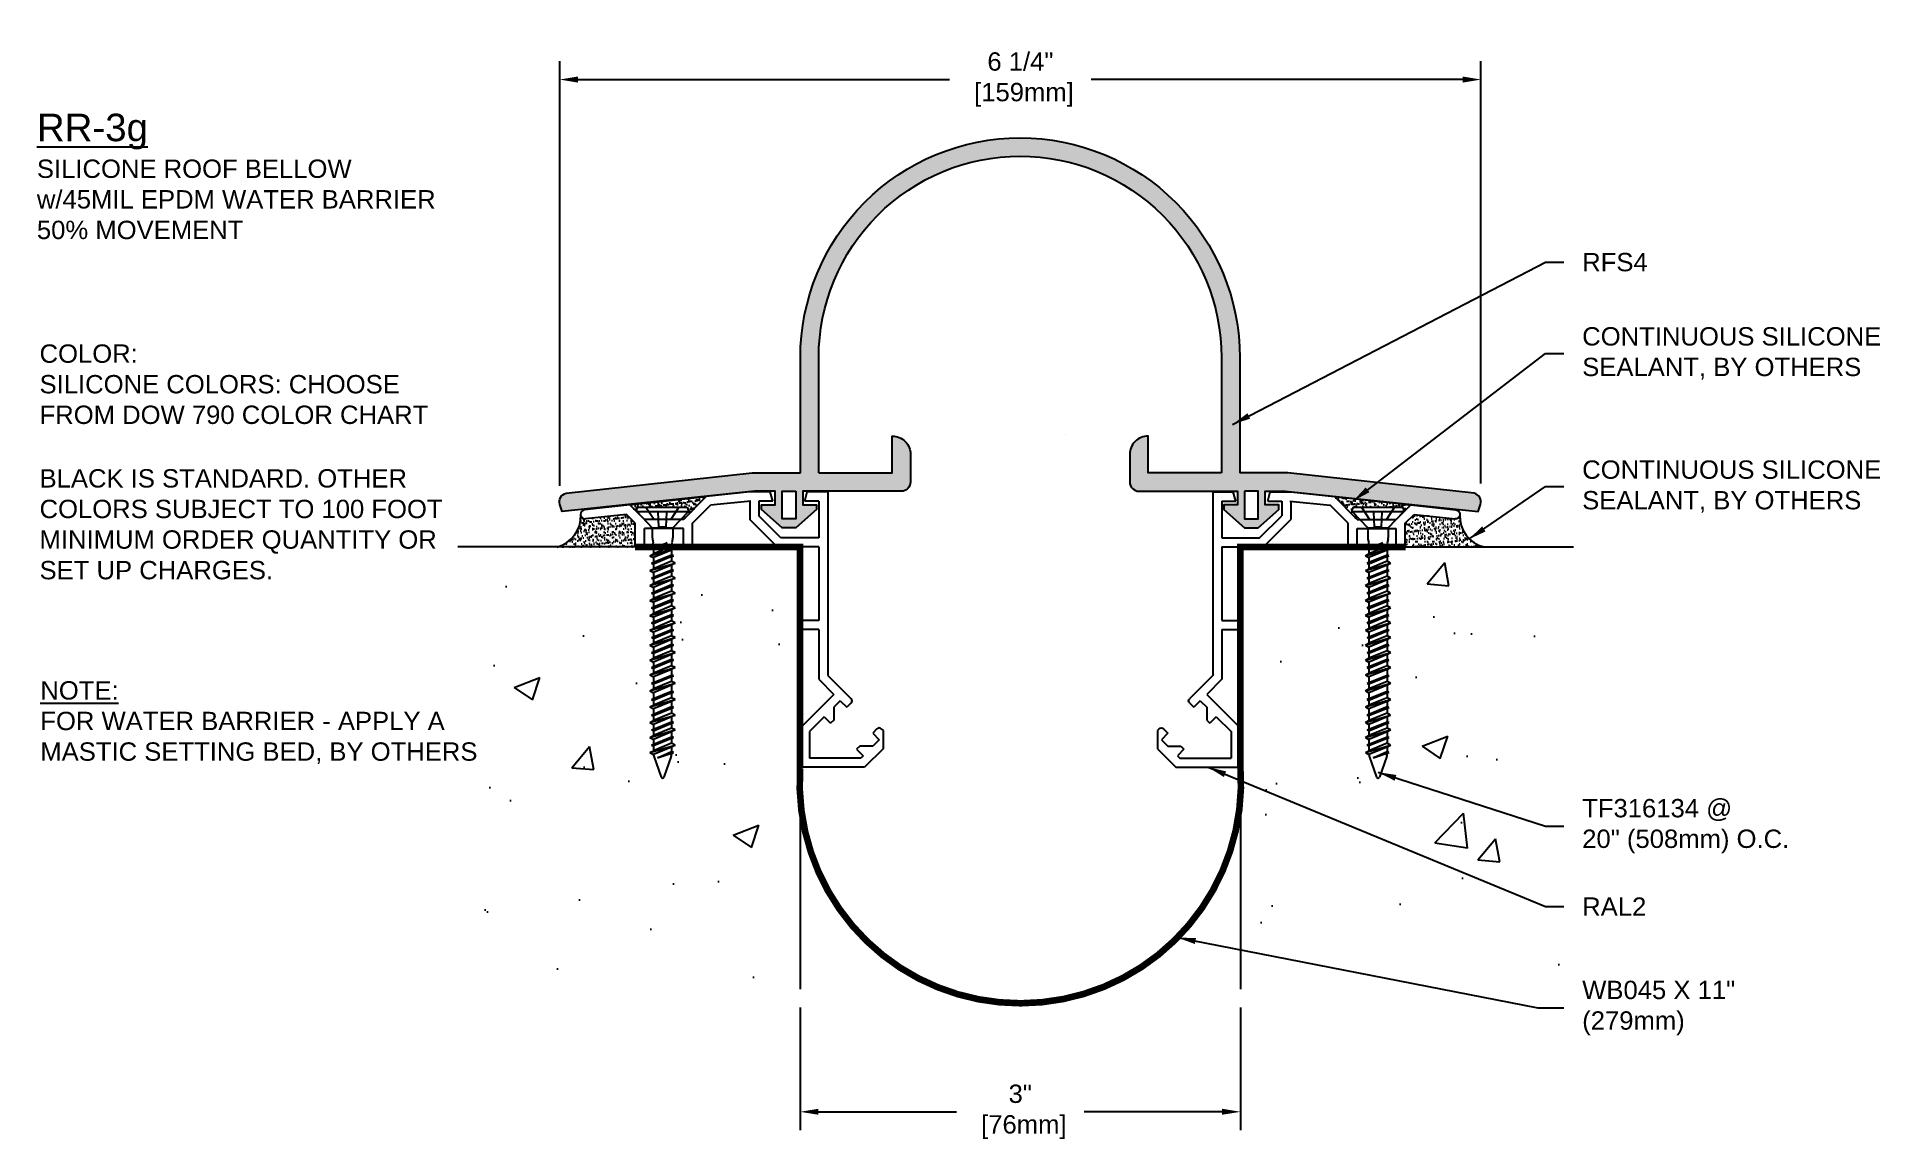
# Model space of a CAD drawing. Header units: inches. Extents: x 0.1 to 12.7, y -0.2 to 7.3.
import ezdxf

# ---------------------------------------------------------------- set-up
doc = ezdxf.new("R2010")
doc.units = ezdxf.units.IN
doc.header["$MEASUREMENT"] = 0
doc.linetypes.add('DASHED', pattern=[0.75, 0.5, -0.25])
for name, color, linetype in [('Anchors', 4, 'Continuous'), ('Conditions', 1, 'Continuous'), ('Dimensions', 3, 'Continuous'), ('Fillers', 2, 'Continuous'), ('Metals', 7, 'Continuous'), ('SILICONE', 5, 'Continuous'), ('TEXT', 2, 'Continuous')]:
    doc.layers.add(name, color=color, linetype=linetype)
doc.styles.add('ARIAL', font='arial.ttf')
doc.dimstyles.new('Arial', dxfattribs={"dimtxt": 0.125, "dimasz": 0.125, "dimexe": 0.125, "dimexo": 0.125, "dimgap": 0.125, "dimtad": 0, "dimtih": 1, "dimtoh": 1, "dimdec": 4, "dimzin": 3, "dimdsep": 46, "dimlunit": 4, "dimtxsty": 'ARIAL', "dimcen": 0.125, "dimadec": 0, "dimazin": 0, "dimtfac": 1, "dimtdec": 4, "dimtofl": 0, "dimtmove": 0, "dimatfit": 3, "dimfxl": 0, "dimfrac": 2, "dimtolj": 1, "dimtzin": 0, "dimarcsym": 0})

# ---------------------------------------------------------------- blocks, each defined once
blk = doc.blocks.new('*D6')
at = {"layer": 'DEFPOINTS', "color": 0}
for p in [(5.304, 0.797), (8.304, 0.797), (8.304, -0.039)]:
    blk.add_point(p, dxfattribs=at)
at = {"layer": 'Dimensions', "color": 0, "lineweight": -2}
for p, q in [((5.304, 0.672), (5.304, -0.164)), ((8.304, 0.672), (8.304, -0.164)), ((5.429, -0.039), (6.369, -0.039)), ((8.179, -0.039), (7.239, -0.039))]:
    blk.add_line(p, q, dxfattribs=at)
at = {"layer": 'Dimensions', "color": 0}
for points in [[(5.429, -0.018), (5.429, -0.059), (5.304, -0.039)], [(8.179, -0.018), (8.179, -0.059), (8.304, -0.039)]]:
    blk.add_solid(points, dxfattribs=at)
at = {"layer": 'Dimensions', "color": 0, "insert": (6.804, -0.039), "char_height": 0.125, "attachment_point": 5, "style": 'ARIAL'}
blk.add_mtext('\\A1;3"\\P [76mm]', dxfattribs=at)
blk = doc.blocks.new('*D7')
at = {"layer": 'DEFPOINTS', "color": 0}
for p in [(9.943, 6.993), (3.667, 4.1), (9.943, 4.117)]:
    blk.add_point(p, dxfattribs=at)
at = {"layer": 'Dimensions', "color": 0, "lineweight": -2}
for p, q in [((3.667, 4.225), (3.667, 7.118)), ((9.943, 4.242), (9.943, 7.118)), ((3.792, 6.993), (6.322, 6.993)), ((9.818, 6.993), (7.288, 6.993))]:
    blk.add_line(p, q, dxfattribs=at)
at = {"layer": 'Dimensions', "color": 0}
for points in [[(3.792, 7.014), (3.792, 6.972), (3.667, 6.993)], [(9.818, 7.014), (9.818, 6.972), (9.943, 6.993)]]:
    blk.add_solid(points, dxfattribs=at)
at = {"layer": 'Dimensions', "color": 0, "insert": (6.805, 6.993), "char_height": 0.125, "attachment_point": 5, "style": 'ARIAL'}
blk.add_mtext('\\A1;6 1/4"\\P [159mm]', dxfattribs=at)
blk = doc.blocks.new('A$C63CB1885')
for p, q in [((-0.176, 0), (-0.175, 0.018)), ((-0.176, 0), (0.176, 0)), ((-0.176, 0), (-0.07, -0.113)), ((-0.163, 0.029), (0.163, 0.029)), ((0.07, -0.113), (0.176, 0)), ((0.176, 0), (0.175, 0.018)), ((-0.07, -0.113), (0.07, -0.113)), ((-0.07, -0.113), (-0.07, -0.18)), ((0.07, -0.113), (0.07, -0.18)), ((-0.086, -0.302), (0.086, -0.251)), ((-0.074, -0.251), (0.032, -0.215)), ((-0.074, -0.251), (-0.062, -0.245)), ((-0.074, -0.251), (-0.062, -0.257)), ((-0.069, -0.189), (-0.063, -0.215)), ((-0.062, -0.245), (0.032, -0.215)), ((0.032, -0.215), (-0.062, -0.257)), ((-0.062, -0.225), (-0.062, -0.245)), ((0.062, -0.238), (-0.062, -0.289)), ((0.062, -0.225), (0.062, -0.238)), ((0.086, -0.251), (0.062, -0.238)), ((0.086, -0.251), (0.062, -0.264)), ((0.069, -0.189), (0.063, -0.215)), ((-0.086, -0.302), (-0.062, -0.289)), ((-0.086, -0.302), (-0.062, -0.315)), ((-0.086, -0.403), (0.086, -0.353)), ((-0.074, -0.353), (0.074, -0.302)), ((-0.074, -0.353), (-0.062, -0.346)), ((-0.074, -0.353), (-0.062, -0.359)), ((-0.062, -0.257), (-0.062, -0.289)), ((0.062, -0.264), (-0.062, -0.315)), ((-0.062, -0.346), (0.062, -0.296)), ((0.062, -0.308), (-0.062, -0.359)), ((-0.062, -0.315), (-0.062, -0.346)), ((0.062, -0.34), (-0.062, -0.391)), ((-0.062, -0.359), (-0.062, -0.391)), ((0.062, -0.366), (-0.062, -0.416)), ((0.062, -0.264), (0.062, -0.296)), ((0.074, -0.302), (0.062, -0.296)), ((0.074, -0.302), (0.062, -0.308)), ((0.062, -0.308), (0.062, -0.34)), ((0.086, -0.353), (0.062, -0.34)), ((0.086, -0.353), (0.062, -0.366)), ((0.062, -0.366), (0.062, -0.397)), ((-0.086, -0.403), (-0.062, -0.391)), ((-0.086, -0.403), (-0.062, -0.416)), ((-0.086, -0.505), (0.086, -0.454)), ((-0.086, -0.505), (-0.062, -0.492)), ((-0.074, -0.454), (0.074, -0.403)), ((-0.074, -0.454), (-0.062, -0.448)), ((-0.074, -0.454), (-0.062, -0.46)), ((-0.062, -0.448), (0.062, -0.397)), ((0.062, -0.41), (-0.062, -0.46)), ((-0.062, -0.416), (-0.062, -0.448)), ((0.062, -0.441), (-0.062, -0.492)), ((-0.062, -0.46), (-0.062, -0.492)), ((0.062, -0.467), (-0.062, -0.518)), ((-0.062, -0.55), (0.062, -0.499)), ((0.074, -0.403), (0.062, -0.397)), ((0.074, -0.403), (0.062, -0.41)), ((0.062, -0.41), (0.062, -0.441)), ((0.086, -0.454), (0.062, -0.441)), ((0.086, -0.454), (0.062, -0.467)), ((0.062, -0.467), (0.062, -0.499)), ((0.074, -0.505), (0.062, -0.499)), ((-0.086, -0.505), (-0.062, -0.518)), ((-0.086, -0.607), (0.086, -0.556)), ((-0.086, -0.607), (-0.062, -0.594)), ((-0.086, -0.607), (-0.062, -0.619)), ((-0.074, -0.556), (0.074, -0.505)), ((-0.074, -0.556), (-0.062, -0.55)), ((-0.074, -0.556), (-0.062, -0.562)), ((-0.074, -0.657), (0.074, -0.607)), ((0.062, -0.511), (-0.062, -0.562)), ((-0.062, -0.518), (-0.062, -0.55)), ((0.062, -0.543), (-0.062, -0.594)), ((-0.062, -0.562), (-0.062, -0.594)), ((0.062, -0.569), (-0.062, -0.619)), ((-0.062, -0.651), (0.062, -0.6)), ((0.062, -0.613), (-0.062, -0.664)), ((-0.062, -0.619), (-0.062, -0.651)), ((0.074, -0.505), (0.062, -0.511)), ((0.062, -0.511), (0.062, -0.543)), ((0.086, -0.556), (0.062, -0.543)), ((0.086, -0.556), (0.062, -0.569)), ((0.062, -0.569), (0.062, -0.6)), ((0.074, -0.607), (0.062, -0.6)), ((0.074, -0.607), (0.062, -0.613)), ((0.062, -0.613), (0.062, -0.644)), ((-0.086, -0.708), (0.086, -0.657)), ((-0.086, -0.708), (-0.062, -0.695)), ((-0.086, -0.708), (-0.062, -0.721)), ((-0.074, -0.657), (-0.062, -0.651)), ((-0.074, -0.657), (-0.062, -0.664)), ((-0.074, -0.759), (0.074, -0.708)), ((-0.074, -0.759), (-0.062, -0.753)), ((0.062, -0.644), (-0.062, -0.695)), ((-0.062, -0.664), (-0.062, -0.695)), ((0.062, -0.67), (-0.062, -0.721)), ((-0.062, -0.753), (0.062, -0.702)), ((0.062, -0.714), (-0.062, -0.765)), ((-0.062, -0.721), (-0.062, -0.753)), ((0.062, -0.746), (-0.062, -0.797)), ((0.086, -0.657), (0.062, -0.644)), ((0.086, -0.657), (0.062, -0.67)), ((0.062, -0.67), (0.062, -0.702)), ((0.074, -0.708), (0.062, -0.702)), ((0.074, -0.708), (0.062, -0.714)), ((0.062, -0.714), (0.062, -0.746)), ((0.086, -0.759), (0.062, -0.746)), ((-0.086, -0.81), (0.086, -0.759)), ((-0.086, -0.81), (-0.062, -0.797)), ((-0.086, -0.81), (-0.062, -0.823)), ((-0.086, -0.911), (0.086, -0.86)), ((-0.074, -0.759), (-0.062, -0.765)), ((-0.074, -0.86), (0.074, -0.81)), ((-0.074, -0.86), (-0.062, -0.854)), ((-0.074, -0.86), (-0.062, -0.867)), ((-0.062, -0.765), (-0.062, -0.797)), ((0.062, -0.772), (-0.062, -0.823)), ((-0.062, -0.854), (0.062, -0.804)), ((0.062, -0.816), (-0.062, -0.867)), ((-0.062, -0.823), (-0.062, -0.854)), ((0.062, -0.848), (-0.062, -0.898)), ((-0.062, -0.867), (-0.062, -0.898)), ((0.062, -0.873), (-0.062, -0.924)), ((0.086, -0.759), (0.062, -0.772)), ((0.062, -0.772), (0.062, -0.804)), ((0.074, -0.81), (0.062, -0.804)), ((0.074, -0.81), (0.062, -0.816)), ((0.062, -0.816), (0.062, -0.848)), ((0.086, -0.86), (0.062, -0.848)), ((0.086, -0.86), (0.062, -0.873)), ((0.062, -0.873), (0.062, -0.905)), ((-0.086, -0.911), (-0.062, -0.898)), ((-0.086, -0.911), (-0.062, -0.924)), ((-0.086, -1.013), (0.086, -0.962)), ((-0.086, -1.013), (-0.062, -1)), ((-0.074, -0.962), (0.074, -0.911)), ((-0.074, -0.962), (-0.062, -0.956)), ((-0.074, -0.962), (-0.062, -0.968)), ((-0.062, -0.956), (0.062, -0.905)), ((0.062, -0.917), (-0.062, -0.968)), ((-0.062, -0.924), (-0.062, -0.956)), ((0.062, -0.949), (-0.062, -1)), ((-0.062, -0.968), (-0.062, -1)), ((0.062, -0.975), (-0.062, -1.026)), ((0.074, -0.911), (0.062, -0.905)), ((0.074, -0.911), (0.062, -0.917)), ((0.062, -0.917), (0.062, -0.949)), ((0.086, -0.962), (0.062, -0.949)), ((0.086, -0.962), (0.062, -0.975)), ((0.062, -0.975), (0.062, -1.007)), ((-0.086, -1.013), (-0.062, -1.026)), ((-0.086, -1.114), (0.086, -1.064)), ((-0.086, -1.114), (-0.062, -1.101)), ((-0.086, -1.114), (-0.062, -1.127)), ((-0.074, -1.064), (0.074, -1.013)), ((-0.074, -1.064), (-0.062, -1.057)), ((-0.074, -1.064), (-0.062, -1.07)), ((-0.074, -1.171), (0.074, -1.121)), ((-0.062, -1.057), (0.062, -1.007)), ((0.062, -1.019), (-0.062, -1.07)), ((-0.062, -1.026), (-0.062, -1.057)), ((0.062, -1.051), (-0.062, -1.101)), ((-0.062, -1.07), (-0.062, -1.101)), ((0.062, -1.077), (-0.062, -1.127)), ((-0.062, -1.165), (0.062, -1.115)), ((0.062, -1.127), (-0.062, -1.178)), ((-0.062, -1.127), (-0.062, -1.165)), ((0.074, -1.013), (0.062, -1.007)), ((0.074, -1.013), (0.062, -1.019)), ((0.062, -1.019), (0.062, -1.051)), ((0.086, -1.064), (0.062, -1.051)), ((0.086, -1.064), (0.062, -1.077)), ((0.062, -1.077), (0.062, -1.115)), ((0.074, -1.121), (0.062, -1.115)), ((0.074, -1.121), (0.062, -1.127)), ((0.062, -1.127), (0.062, -1.159)), ((-0.086, -1.222), (0.086, -1.171)), ((-0.086, -1.222), (-0.062, -1.209)), ((-0.086, -1.222), (-0.062, -1.235)), ((-0.074, -1.171), (-0.062, -1.165)), ((-0.074, -1.171), (-0.062, -1.178)), ((-0.074, -1.282), (0.074, -1.231)), ((0.062, -1.159), (-0.062, -1.209)), ((-0.062, -1.178), (-0.062, -1.209)), ((0.062, -1.184), (-0.062, -1.235)), ((-0.062, -1.275), (0.062, -1.225)), ((-0.062, -1.235), (-0.062, -1.275)), ((0.062, -1.237), (-0.062, -1.288)), ((0.086, -1.171), (0.062, -1.159)), ((0.086, -1.171), (0.062, -1.184)), ((0.062, -1.184), (0.062, -1.225)), ((0.074, -1.231), (0.062, -1.225)), ((0.074, -1.231), (0.062, -1.237)), ((0.062, -1.237), (0.062, -1.269)), ((-0.086, -1.332), (0.086, -1.282)), ((-0.086, -1.332), (-0.062, -1.319)), ((-0.086, -1.332), (-0.062, -1.345)), ((-0.074, -1.282), (-0.062, -1.275)), ((-0.074, -1.282), (-0.062, -1.288)), ((-0.074, -1.387), (0.074, -1.336)), ((-0.074, -1.387), (-0.062, -1.381)), ((0.062, -1.269), (-0.062, -1.319)), ((-0.062, -1.288), (-0.062, -1.319)), ((0.062, -1.295), (-0.062, -1.345)), ((-0.062, -1.381), (0.062, -1.33)), ((0.062, -1.343), (-0.062, -1.393)), ((-0.062, -1.345), (-0.062, -1.381)), ((0.062, -1.374), (-0.062, -1.425)), ((0.086, -1.282), (0.062, -1.269)), ((0.086, -1.282), (0.062, -1.295)), ((0.062, -1.295), (0.062, -1.33)), ((0.074, -1.336), (0.062, -1.33)), ((0.074, -1.336), (0.062, -1.343)), ((0.062, -1.343), (0.062, -1.374)), ((0.086, -1.387), (0.062, -1.374)), ((-0.086, -1.438), (0.086, -1.387)), ((-0.086, -1.438), (-0.062, -1.425)), ((-0.086, -1.438), (-0.062, -1.451)), ((-0.086, -1.54), (0.086, -1.489)), ((-0.074, -1.387), (-0.062, -1.393)), ((-0.074, -1.489), (0.074, -1.439)), ((-0.074, -1.489), (-0.062, -1.483)), ((-0.074, -1.489), (-0.062, -1.496)), ((-0.062, -1.393), (-0.062, -1.425)), ((0.062, -1.4), (-0.062, -1.451)), ((-0.062, -1.483), (0.062, -1.433)), ((0.062, -1.445), (-0.062, -1.496)), ((-0.062, -1.451), (-0.062, -1.483)), ((0.062, -1.477), (-0.062, -1.527)), ((-0.062, -1.496), (-0.062, -1.527)), ((0.062, -1.502), (-0.062, -1.553)), ((0.086, -1.387), (0.062, -1.4)), ((0.062, -1.4), (0.062, -1.433)), ((0.074, -1.439), (0.062, -1.433)), ((0.074, -1.439), (0.062, -1.445)), ((0.062, -1.445), (0.062, -1.477)), ((0.086, -1.489), (0.062, -1.477)), ((0.086, -1.489), (0.062, -1.502)), ((0.062, -1.502), (0.062, -1.535)), ((-0.086, -1.54), (-0.062, -1.527)), ((-0.086, -1.54), (-0.062, -1.553)), ((-0.086, -1.643), (0.086, -1.592)), ((-0.086, -1.643), (-0.062, -1.63)), ((-0.074, -1.592), (0.074, -1.541)), ((-0.074, -1.592), (-0.062, -1.586)), ((-0.074, -1.592), (-0.062, -1.598)), ((-0.062, -1.586), (0.062, -1.535)), ((0.062, -1.547), (-0.062, -1.598)), ((-0.062, -1.553), (-0.062, -1.586)), ((0.062, -1.579), (-0.062, -1.63)), ((-0.062, -1.598), (-0.062, -1.63)), ((0.062, -1.605), (-0.062, -1.655)), ((0.074, -1.541), (0.062, -1.535)), ((0.074, -1.541), (0.062, -1.547)), ((0.062, -1.547), (0.062, -1.579)), ((0.086, -1.592), (0.062, -1.579)), ((0.086, -1.592), (0.062, -1.605)), ((0.062, -1.605), (0.062, -1.652)), ((-0.086, -1.643), (-0.062, -1.655)), ((-0.06, -1.668), (-0.01, -1.81)), ((-0.034, -1.679), (0.062, -1.636)), ((-0.034, -1.679), (0.074, -1.643)), ((0.062, -1.649), (-0.034, -1.679)), ((0.06, -1.668), (0.01, -1.81)), ((0.074, -1.643), (0.062, -1.636)), ((0.074, -1.643), (0.062, -1.649))]:
    blk.add_line(p, q)
at = {"linetype": 'DASHED', "ltscale": 0.025}
for p, q in [((-0.113, 0.029), (-0.024, -0.106)), ((-0.024, -0.106), (-0.031, 0.028)), ((0.024, -0.106), (0.031, 0.029)), ((0.112, 0.029), (0.024, -0.106)), ((-0.024, -0.106), (0.024, -0.106))]:
    blk.add_line(p, q, dxfattribs=at)
for centre, radius, start, end in [((-0.163, 0.017), 0.0112, 90, 175), ((0.163, 0.017), 0.0112, 5, 90), ((-0.023, -0.18), 0.0465, 180, 191.9357), ((-0.109, -0.225), 0.0465, 0, 11.9357), ((0.109, -0.225), 0.0465, 168.0643, 180), ((0.023, -0.18), 0.0465, 348.0643, 0), ((-0.016, -1.652), 0.0465, 183.9476, 199.3058), ((0.016, -1.652), 0.0465, 340.6942, 0), ((0, -1.806), 0.0106, 204.1001, 335.8999)]:
    blk.add_arc(centre, radius, start, end)
blk = doc.blocks.new('TF316134')
blk.add_blockref('A$C63CB1885', (0, -0.0285))
blk = doc.blocks.new('RAL2')
for p, q in [((-1.162, 1.787), (-1.47, 1.753)), ((-1.062, 1.687), (-1.162, 1.787)), ((-0.797, 1.687), (-0.642, 1.843)), ((-0.735, 1.662), (-0.613, 1.784)), ((-0.345, 1.875), (-0.642, 1.843)), ((-0.338, 1.813), (-0.613, 1.784)), ((-0.205, 1.875), (-0.345, 1.875)), ((-0.345, 1.813), (-0.345, 1.687)), ((-0.188, 1.813), (-0.283, 1.813)), ((-0.283, 1.813), (-0.283, 1.713)), ((-0.188, 1.813), (-0.205, 1.875)), ((0.03, 1.813), (0.047, 1.875)), ((0.125, 1.813), (0.03, 1.813)), ((0.187, 1.875), (0.047, 1.875)), ((0.125, 1.813), (0.125, 1.562)), ((0.187, 1.875), (0.187, 0.625)), ((-1.497, 1.72), (-1.497, 1.718)), ((-1.185, 1.722), (-1.464, 1.692)), ((-1.125, 1.662), (-1.185, 1.722)), ((-1.125, 1.5), (-1.125, 1.662)), ((-0.797, 1.687), (-1.062, 1.687)), ((-0.735, 1.5), (-0.735, 1.662)), ((-0.158, 1.5), (-0.345, 1.687)), ((-0.132, 1.562), (-0.283, 1.713)), ((-0.797, 1.625), (-1.062, 1.625)), ((-1.062, 1.5), (-1.062, 1.625)), ((-0.797, 1.5), (-0.797, 1.625)), ((0.125, 1.562), (-0.132, 1.562)), ((-1.062, 1.5), (-1.125, 1.5)), ((-0.735, 1.5), (-0.797, 1.5)), ((0.125, 1.5), (-0.158, 1.5)), ((0.125, 1.5), (0.125, 1)), ((0, 1), (0, 0.938)), ((0.125, 1), (0, 1)), ((0.125, 0.938), (0, 0.938)), ((0.125, 0.938), (0.125, 0.599)), ((0.125, 0.599), (0.228, 0.496)), ((0.187, 0.625), (0.346, 0.466)), ((0.228, 0.496), (0, 0.268)), ((0.272, 0.452), (0.228, 0.408)), ((0.228, 0.408), (0.228, 0.321)), ((0.272, 0.452), (0.316, 0.408)), ((0.346, 0.438), (0.316, 0.408)), ((0, 0.268), (0, 0)), ((0.163, 0.343), (0.062, 0.242)), ((0.163, 0.343), (0.206, 0.299)), ((0.228, 0.321), (0.206, 0.299)), ((0.522, 0.261), (0.493, 0.232)), ((0.551, 0.261), (0.563, 0.249)), ((0.062, 0.242), (0.062, 0.062)), ((0.405, 0.144), (0.383, 0.122)), ((0.493, 0.143), (0.405, 0.144)), ((0.493, 0.232), (0.537, 0.187)), ((0.537, 0.187), (0.493, 0.143)), ((0.563, 0.249), (0.563, 0.125)), ((0.438, 0), (0, 0)), ((0.412, 0.062), (0.062, 0.062)), ((0.383, 0.122), (0.428, 0.077)), ((0.428, 0.077), (0.412, 0.062)), ((0.563, 0.125), (0.438, 0))]:
    blk.add_line(p, q)
for centre, radius, start, end in [((-1.467, 1.723), 0.03, 96.1768, 186.1768), ((-1.467, 1.721), 0.03, 186.1768, 276.1768), ((0.332, 0.452), 0.02, 315, 45), ((0.537, 0.247), 0.02, 45, 135)]:
    blk.add_arc(centre, radius, start, end)
blk = doc.blocks.new('RFS4 at 3RR')
h = blk.add_hatch(color=256)
h.dxf.hatch_style = 1
h.paths.add_polyline_path([(0.297, 0.91, -0.414214), (1.669, 2.282, -0.414214), (3.041, 0.91), (3.041, 0.125), (2.541, 0.125), (2.541, 0.375, 0.416578), (2.416, 0.251), (2.416, 0.062, 0.414214), (2.478, 0), (3.15, 0), (3.15, -0.094), (3.056, -0.094), (3.056, -0.125), (3.197, -0.25), (3.244, -0.25), (3.291, -0.25), (3.431, -0.125), (3.431, -0.094), (3.338, -0.094), (3.338, 0), (3.477, 0), (4.79, -0.138), (4.806, -0.09, 0.414214), (4.762, -0.013), (3.494, 0.125), (3.166, 0.125), (3.166, 0.91, 0.414214), (1.669, 2.407, 0.414214), (0.172, 0.91), (0.172, 0.125), (-0.156, 0.125), (-1.424, -0.013, 0.450136), (-1.466, -0.097), (-1.452, -0.138), (-0.14, 0), (0, 0), (0, -0.094), (-0.094, -0.094), (-0.094, -0.125), (0.047, -0.25), (0.094, -0.25), (0.141, -0.25), (0.281, -0.125), (0.281, -0.094), (0.188, -0.094), (0.188, 0), (0.859, 0, 0.414214), (0.922, 0.062), (0.922, 0.251, 0.416578), (0.797, 0.375), (0.797, 0.125), (0.297, 0.125)])
h.paths.add_polyline_path([(0.141, 0), (0.141, -0.188), (0.047, -0.188), (0.047, 0), (0.094, 0)], flags=16)
h.paths.add_polyline_path([(3.197, 0), (3.244, 0), (3.291, 0), (3.291, -0.188), (3.197, -0.188)], flags=16)
for points in [[(0.172, 0.125), (0.172, 0.91, -0.414214), (1.669, 2.407, -0.414214), (3.166, 0.91), (3.166, 0.125)], [(0.297, 0.125), (0.297, 0.91, -0.414214), (1.669, 2.282, -0.414214), (3.041, 0.91), (3.041, 0.125)], [(0.297, 0.125), (0.797, 0.125), (0.797, 0.375), (0.798, 0.375, -0.414214), (0.922, 0.251), (0.922, 0.062, -0.414214), (0.859, 0), (0.188, 0), (0.188, -0.094), (0.281, -0.094), (0.281, -0.125), (0.141, -0.25), (0.094, -0.25), (0.047, -0.25), (-0.094, -0.125), (-0.094, -0.094), (0, -0.094), (0, 0), (-0.14, 0), (-1.452, -0.138), (-1.468, -0.09, -0.414214), (-1.424, -0.013), (-0.156, 0.125), (0.172, 0.125)], [(3.041, 0.125), (2.541, 0.125), (2.541, 0.375), (2.54, 0.375, 0.414214), (2.416, 0.251), (2.416, 0.062, 0.414214), (2.478, 0), (3.15, 0), (3.15, -0.094), (3.056, -0.094), (3.056, -0.125), (3.197, -0.25), (3.244, -0.25), (3.291, -0.25), (3.431, -0.125), (3.431, -0.094), (3.338, -0.094), (3.338, 0), (3.477, 0), (4.79, -0.138), (4.806, -0.09, 0.414214), (4.762, -0.013), (3.494, 0.125), (3.166, 0.125)]]:
    blk.add_lwpolyline(points, format="xyb")
for points in [[(0.141, 0), (0.141, -0.188), (0.047, -0.188), (0.047, 0), (0.094, 0)], [(3.197, 0), (3.197, -0.188), (3.291, -0.188), (3.291, 0), (3.244, 0)]]:
    blk.add_lwpolyline(points, close=True)

msp = doc.modelspace()

# ---------------------------------------------------------------- hatches: boundary and pattern name
at = {"layer": 'Conditions'}
h = msp.add_hatch(dxfattribs=at)
h.set_pattern_fill('AR-SAND', color=256, scale=0.02)
h.set_pattern_definition([(37.5, (-0.00943, -0.314218), (-0.00125987, 0.03853648), [0, -0.0304, 0, -0.034, 0, -0.0325]), (7.5, (-0.00943, -0.31422), (0.03539553, 0.05644292), [0, -0.0164, 0, -0.0274, 0, -0.0105]), (327.5, (-0.03403, -0.314218), (0.06228284, 0.00011318), [0, -0.01, 0, -0.036, 0, -0.047]), (317.5, (-0.03403, -0.31422), (0.06012253, 0.0175535), [0, -0.005, 0, -0.0236, 0, -0.027])])
h.paths.add_polyline_path([(4.66429, 4.15175), (4.14381, 4.09542), (4.23253, 4.00671), (4.19048, 4.05113), (4.19208, 4.06936, -0.38887873), (4.20328, 4.07963), (4.53018, 4.07963, -0.38887873), (4.54139, 4.06936), (4.54298, 4.05113), (4.49065, 3.99585), (4.50839, 3.99585)])
h = msp.add_hatch(dxfattribs=at)
h.set_pattern_fill('AR-SAND', color=256, scale=0.02)
h.set_pattern_definition([(37.5, (-4.00943, -0.314218), (-0.00125987, 0.038536475), [0, -0.0304, 0, -0.034, 0, -0.0325]), (7.5, (-4.00943, -0.31422), (0.03539553, 0.05644292), [0, -0.0164, 0, -0.0274, 0, -0.0105]), (327.5, (-4.03403, -0.314218), (0.06228284, 0.00011318), [0, -0.01, 0, -0.036, 0, -0.047]), (317.5, (-4.03403, -0.31422), (0.06012253, 0.01755351), [0, -0.005, 0, -0.0236, 0, -0.027])])
h.paths.add_polyline_path([(8.94399, 4.15175), (9.09989, 3.99585), (9.11762, 3.99585), (9.06529, 4.05113), (9.06689, 4.06936, -0.38887873), (9.0781, 4.07963), (9.40499, 4.07963, -0.38887873), (9.4162, 4.06936), (9.41779, 4.05113), (9.37574, 4.00671), (9.46446, 4.09542)])
h = msp.add_hatch(dxfattribs=at)
h.set_pattern_fill('AR-SAND', color=256, scale=0.02)
h.set_pattern_definition([(37.5, (-0.05404, -1.508664), (-0.00125987, 0.03853648), [0, -0.0304, 0, -0.034, 0, -0.0325]), (7.5, (-0.05404, -1.508664), (0.03539553, 0.05644292), [0, -0.0164, 0, -0.0274, 0, -0.0105]), (327.5, (-0.07864, -1.508664), (0.06228284, 0.00011318), [0, -0.01, 0, -0.036, 0, -0.047]), (317.5, (-0.07864, -1.508664), (0.06012253, 0.0175535), [0, -0.005, 0, -0.0236, 0, -0.027])])
h.paths.add_polyline_path([(4.18089, 3.97067), (4.12097, 4.03059), (3.84238, 4.00044, -0.41421356), (3.80933, 4.02704, -0.35781751), (3.64786, 3.80885), (4.18089, 3.80885)])
h = msp.add_hatch(dxfattribs=at)
h.set_pattern_fill('AR-SAND', color=256, scale=0.02)
h.set_pattern_definition([(37.5, (0.936828, -1.507676), (-0.00125987, 0.03853648), [0, -0.0304, 0, -0.034, 0, -0.0325]), (7.5, (0.93683, -1.507676), (0.03539553, 0.05644292), [0, -0.0164, 0, -0.0274, 0, -0.0105]), (327.5, (0.912228, -1.507676), (0.06228284, 0.00011318), [0, -0.01, 0, -0.036, 0, -0.047]), (317.5, (0.91223, -1.507676), (0.06012253, 0.0175535), [0, -0.005, 0, -0.0236, 0, -0.027])])
edge = h.paths.add_edge_path()
edge.add_line((9.42739, 3.97067), (9.48731, 4.03059))
edge.add_line((9.48731, 4.03059), (9.766, 4.00143))
edge.add_arc((9.76922, 4.03125), 0.03, 263.823199, 353.823199)
edge.add_arc((10.01271, 4.0173), 0.21393, 177.127365, 255.879759)
edge.add_line((9.96052, 3.80984), (9.42739, 3.80984))
edge.add_line((9.42739, 3.80984), (9.42739, 3.97067))
h = msp.add_hatch(dxfattribs=at)
h.set_pattern_fill('AR-CONC', color=256, scale=0.25)
h.set_pattern_definition([(50, (25.2605, -56.9321), (1.79315, -0.15688), [0.1875, -2.0625]), (355, (25.2605, -56.9321), (-0.34688, 1.88048), [0.15, -1.65]), (100.4514, (25.4099, -56.9452), (1.44627, 1.7236), [0.15935, -1.752855]), (46.1842, (25.2605, -56.4321), (2.6681, -0.4138), [0.28125, -3.09375]), (96.6356, (25.4828, -56.4666), (2.33665, 2.4353), [0.23903, -2.62928]), (351.184, (25.2605, -56.432), (2.33665, 2.4353), [0.225, -2.475]), (21, (25.5105, -56.5571), (1.492268, -1.006547), [0.1875, -2.0625]), (326, (25.5105, -56.5571), (0.60829, 1.812875), [0.15, -1.65]), (71.4514, (25.6348, -56.641), (2.100556, 0.80633), [0.15935, -1.752855]), (37.5, (25.2605, -56.9321), (0.0303996, 0.8322346), [0, -1.63, 0, -1.675, 0, -1.65625]), (7.5, (25.2605, -56.9321), (0.657674, 0.986029), [0, -0.955, 0, -1.5925, 0, -0.63125]), (327.5, (24.703, -56.9321), (1.334556, -0.056387), [0, -0.625, 0, -1.95, 0, -2.5875]), (317.5, (24.453, -56.9321), (1.457965, 0.250262), [0, -0.8125, 0, -1.295, 0, -1.8375])])
h.paths.add_polyline_path([(4.28048, 2.64607), (4.30448, 2.65899), (4.30448, 2.69068), (4.29304, 2.69685), (4.30448, 2.70301), (4.30448, 2.7347), (4.28048, 2.74763), (4.30448, 2.76055), (4.30448, 2.79225), (4.29304, 2.79841), (4.30448, 2.80457), (4.30448, 2.83627), (4.28048, 2.84919), (4.30448, 2.86212), (4.30448, 2.89381), (4.29304, 2.89997), (4.30448, 2.90614), (4.30448, 2.93002), (4.28048, 2.94294), (4.30448, 2.95587), (4.30448, 2.98756), (4.29304, 2.99372), (4.30448, 2.99989), (4.30448, 3.03158), (4.28048, 3.0445), (4.30448, 3.05743), (4.30448, 3.08912), (4.29304, 3.09528), (4.30448, 3.10145), (4.30448, 3.13314), (4.28048, 3.14607), (4.30448, 3.15899), (4.30448, 3.19068), (4.29304, 3.19685), (4.30448, 3.20301), (4.30448, 3.2347), (4.28048, 3.24763), (4.30448, 3.26055), (4.30448, 3.29225), (4.29304, 3.29841), (4.30448, 3.30457), (4.30448, 3.33627), (4.28048, 3.34919), (4.30448, 3.36212), (4.30448, 3.39381), (4.29304, 3.39997), (4.30448, 3.40614), (4.30448, 3.43783), (4.28048, 3.45075), (4.30448, 3.46368), (4.30448, 3.49537), (4.29304, 3.50153), (4.30448, 3.5077), (4.30448, 3.53939), (4.28048, 3.55232), (4.30448, 3.56524), (4.30448, 3.59693), (4.29304, 3.6031), (4.30448, 3.60926), (4.30448, 3.64095), (4.28048, 3.65388), (4.30448, 3.6668), (4.30448, 3.6985), (4.29304, 3.70466), (4.30448, 3.71082), (4.30448, 3.74252), (4.28048, 3.75544), (4.30448, 3.76837), (4.30448, 3.80006), (4.28815, 3.80885), (2.97142, 3.80885), (2.97142, 0.79705), (5.30414, 0.79705), (5.30414, 3.80885), (5.14789, 3.80885), (4.4481, 3.80885), (4.45298, 3.80622), (4.42898, 3.7933), (4.42898, 3.7616), (4.44043, 3.75544), (4.42898, 3.74928), (4.42898, 3.71758), (4.45298, 3.70466), (4.42898, 3.69173), (4.42898, 3.66004), (4.44043, 3.65388), (4.42898, 3.64771), (4.42898, 3.61602), (4.45298, 3.6031), (4.42898, 3.59017), (4.42898, 3.55848), (4.44043, 3.55232), (4.42898, 3.54615), (4.42898, 3.51446), (4.45298, 3.50153), (4.42898, 3.48861), (4.42898, 3.45692), (4.44043, 3.45075), (4.42898, 3.44459), (4.42898, 3.4129), (4.45298, 3.39997), (4.42898, 3.38705), (4.42898, 3.35535), (4.44043, 3.34919), (4.42898, 3.34303), (4.42898, 3.31133), (4.45298, 3.29841), (4.42898, 3.28548), (4.42898, 3.25379), (4.44043, 3.24763), (4.42898, 3.24146), (4.42898, 3.20977), (4.45298, 3.19685), (4.42898, 3.18392), (4.42898, 3.15223), (4.44043, 3.14607), (4.42898, 3.1399), (4.42898, 3.10821), (4.45298, 3.09528), (4.42898, 3.08236), (4.42898, 3.05067), (4.44043, 3.0445), (4.42898, 3.03834), (4.42898, 3.00665), (4.45298, 2.99372), (4.42898, 2.9808), (4.42898, 2.95692), (4.44043, 2.95075), (4.42898, 2.94459), (4.42898, 2.9129), (4.45298, 2.89997), (4.42898, 2.88705), (4.42898, 2.85535), (4.44043, 2.84919), (4.42898, 2.84303), (4.42898, 2.81133), (4.45298, 2.79841), (4.42898, 2.78548), (4.42898, 2.75379), (4.44043, 2.74763), (4.42898, 2.74146), (4.42898, 2.70977), (4.45298, 2.69685), (4.42898, 2.68392), (4.42898, 2.65223), (4.44043, 2.64607), (4.42898, 2.6399), (4.42898, 2.60821), (4.45298, 2.59528), (4.42898, 2.58236), (4.42898, 2.55067), (4.44043, 2.5445), (4.42898, 2.53834), (4.42898, 2.50665), (4.45298, 2.49372), (4.42898, 2.4808), (4.42898, 2.4491), (4.44043, 2.44294), (4.42898, 2.43678), (4.42898, 2.40415, -0.08443704), (4.42637, 2.38878), (4.37695, 2.24773, -0.70927499), (4.35709, 2.24606), (4.3071, 2.38878, -0.08443704), (4.30448, 2.40415), (4.30448, 2.43002), (4.28048, 2.44294), (4.30448, 2.45587), (4.30448, 2.48756), (4.29304, 2.49372), (4.30448, 2.49989), (4.30448, 2.53158), (4.28048, 2.5445), (4.30448, 2.55743), (4.30448, 2.58912), (4.29304, 2.59528), (4.30448, 2.60145), (4.30448, 2.63314)])
h = msp.add_hatch(dxfattribs=at)
h.set_pattern_fill('AR-CONC', color=256, scale=0.25)
h.set_pattern_definition([(50, (24.2605, -56.9321), (1.79315, -0.15688), [0.1875, -2.0625]), (355, (24.2605, -56.9321), (-0.34688, 1.88048), [0.15, -1.65]), (100.4514, (24.4099, -56.9452), (1.44627, 1.7236), [0.15935, -1.752855]), (46.184, (24.2605, -56.4321), (2.6681, -0.4138), [0.28125, -3.09375]), (96.6356, (24.4828, -56.4666), (2.33665, 2.4353), [0.23903, -2.62928]), (351.184, (24.2605, -56.432), (2.33665, 2.4353), [0.225, -2.475]), (21, (24.5105, -56.5571), (1.492268, -1.006547), [0.1875, -2.0625]), (326, (24.5105, -56.5571), (0.60829, 1.812875), [0.15, -1.65]), (71.4514, (24.6348, -56.641), (2.100556, 0.80633), [0.15935, -1.752855]), (37.5, (24.2605, -56.9321), (0.0303996, 0.8322346), [0, -1.63, 0, -1.675, 0, -1.65625]), (7.5, (24.2605, -56.9321), (0.657674, 0.986029), [0, -0.955, 0, -1.5925, 0, -0.63125]), (327.5, (23.703, -56.9321), (1.334556, -0.056387), [0, -0.625, 0, -1.95, 0, -2.5875]), (317.5, (23.453, -56.9321), (1.457965, 0.250262), [0, -0.8125, 0, -1.295, 0, -1.8375])])
h.paths.add_polyline_path([(10.57329, 3.80885), (9.32291, 3.80885), (9.32779, 3.80622), (9.30379, 3.7933), (9.30379, 3.7616), (9.31524, 3.75544), (9.30379, 3.74928), (9.30379, 3.71758), (9.32779, 3.70466), (9.30379, 3.69173), (9.30379, 3.66004), (9.31524, 3.65388), (9.30379, 3.64771), (9.30379, 3.61602), (9.32779, 3.6031), (9.30379, 3.59017), (9.30379, 3.55848), (9.31524, 3.55232), (9.30379, 3.54615), (9.30379, 3.51446), (9.32779, 3.50153), (9.30379, 3.48861), (9.30379, 3.45692), (9.31524, 3.45075), (9.30379, 3.44459), (9.30379, 3.4129), (9.32779, 3.39997), (9.30379, 3.38705), (9.30379, 3.35535), (9.31524, 3.34919), (9.30379, 3.34303), (9.30379, 3.31133), (9.32779, 3.29841), (9.30379, 3.28548), (9.30379, 3.25379), (9.31524, 3.24763), (9.30379, 3.24146), (9.30379, 3.20977), (9.32779, 3.19685), (9.30379, 3.18392), (9.30379, 3.15223), (9.31524, 3.14607), (9.30379, 3.1399), (9.30379, 3.10821), (9.32779, 3.09528), (9.30379, 3.08236), (9.30379, 3.05067), (9.31524, 3.0445), (9.30379, 3.03834), (9.30379, 3.00665), (9.32779, 2.99372), (9.30379, 2.9808), (9.30379, 2.95692), (9.31524, 2.95075), (9.30379, 2.94459), (9.30379, 2.9129), (9.32779, 2.89997), (9.30379, 2.88705), (9.30379, 2.85535), (9.31524, 2.84919), (9.30379, 2.84303), (9.30379, 2.81133), (9.32779, 2.79841), (9.30379, 2.78548), (9.30379, 2.75379), (9.31524, 2.74763), (9.30379, 2.74146), (9.30379, 2.70977), (9.32779, 2.69685), (9.30379, 2.68392), (9.30379, 2.65223), (9.31524, 2.64607), (9.30379, 2.6399), (9.30379, 2.60821), (9.32779, 2.59528), (9.30379, 2.58236), (9.30379, 2.55067), (9.31524, 2.5445), (9.30379, 2.53834), (9.30379, 2.50665), (9.32779, 2.49372), (9.30379, 2.4808), (9.30379, 2.4491), (9.31524, 2.44294), (9.30379, 2.43678), (9.30379, 2.40415, -0.08443704), (9.30118, 2.38878), (9.25177, 2.24773, -0.70927499), (9.2319, 2.24606), (9.18191, 2.38878, -0.08443704), (9.17929, 2.40415), (9.17929, 2.43002), (9.15529, 2.44294), (9.17929, 2.45587), (9.17929, 2.48756), (9.16785, 2.49372), (9.17929, 2.49989), (9.17929, 2.53158), (9.15529, 2.5445), (9.17929, 2.55743), (9.17929, 2.58912), (9.16785, 2.59528), (9.17929, 2.60145), (9.17929, 2.63314), (9.15529, 2.64607), (9.17929, 2.65899), (9.17929, 2.69068), (9.16785, 2.69685), (9.17929, 2.70301), (9.17929, 2.7347), (9.15529, 2.74763), (9.17929, 2.76055), (9.17929, 2.79225), (9.16785, 2.79841), (9.17929, 2.80457), (9.17929, 2.83627), (9.15529, 2.84919), (9.17929, 2.86212), (9.17929, 2.89381), (9.16785, 2.89997), (9.17929, 2.90614), (9.17929, 2.93002), (9.15529, 2.94294), (9.17929, 2.95587), (9.17929, 2.98756), (9.16785, 2.99372), (9.17929, 2.99989), (9.17929, 3.03158), (9.15529, 3.0445), (9.17929, 3.05743), (9.17929, 3.08912), (9.16785, 3.09528), (9.17929, 3.10145), (9.17929, 3.13314), (9.15529, 3.14607), (9.17929, 3.15899), (9.17929, 3.19068), (9.16785, 3.19685), (9.17929, 3.20301), (9.17929, 3.2347), (9.15529, 3.24763), (9.17929, 3.26055), (9.17929, 3.29225), (9.16785, 3.29841), (9.17929, 3.30457), (9.17929, 3.33627), (9.15529, 3.34919), (9.17929, 3.36212), (9.17929, 3.39381), (9.16785, 3.39997), (9.17929, 3.40614), (9.17929, 3.43783), (9.15529, 3.45075), (9.17929, 3.46368), (9.17929, 3.49537), (9.16785, 3.50153), (9.17929, 3.5077), (9.17929, 3.53939), (9.15529, 3.55232), (9.17929, 3.56524), (9.17929, 3.59693), (9.16785, 3.6031), (9.17929, 3.60926), (9.17929, 3.64095), (9.15529, 3.65388), (9.17929, 3.6668), (9.17929, 3.6985), (9.16785, 3.70466), (9.17929, 3.71082), (9.17929, 3.74252), (9.15529, 3.75544), (9.17929, 3.76837), (9.17929, 3.80006), (9.16296, 3.80885), (8.30414, 3.80885), (8.30414, 0.79705), (10.57329, 0.79705)])
h.paths.add_polyline_path([(10.08007, 2.9769), (10.95806, 2.9769), (10.95806, 3.23449), (10.08007, 3.23449)], flags=9)

# ---------------------------------------------------------------- linework, layer by layer
for p, q in [((4.14381, 4.09542), (4.66429, 4.15175)), ((8.94399, 4.15175), (9.46446, 4.09542)), ((5.30414, 3.80885), (2.97142, 3.80885)), ((5.30414, 3.80885), (5.30414, 0.79705)), ((8.30414, 3.80885), (8.30414, 0.79705)), ((8.30414, 3.80885), (8.30414, 0.79705)), ((8.30414, 3.80885), (8.30414, 0.79705)), ((8.30414, 3.80885), (10.57329, 3.80885))]:
    msp.add_line(p, q, dxfattribs=at)
for centre, start, end in [((3.59567, 4.01632), 283.755736, 2.872635), ((10.01271, 4.0173), 177.127365, 256.244264)]:
    msp.add_arc(centre, 0.21393, start, end, dxfattribs=at)
at = {"layer": 'Fillers', "const_width": 0.045}
msp.add_lwpolyline([(4.17914, 3.80885), (5.30414, 3.80885), (5.30414, 2.30295, 1.07034657), (8.30414, 2.30885), (8.30414, 3.80885), (9.42914, 3.80885)], format="xyb", dxfattribs=at)
at = {"layer": 'SILICONE'}
msp.add_line((7.11554, 4.57525), (7.11454, 4.57525), dxfattribs=at)

# ---------------------------------------------------------------- block references
at = {"layer": 'Anchors'}
for p in [(4.36673, 4.07963), (9.24154, 4.07963)]:
    msp.add_blockref('TF316134', p, dxfattribs=at)
at = {"layer": 'Fillers'}
msp.add_blockref('RFS4 at 3RR', (5.13409, 4.18885), dxfattribs=at)
at = {"layer": 'Metals'}
msp.add_blockref('RAL2', (5.30589, 2.30885), dxfattribs=at)
at = {"layer": 'Metals', "xscale": -1}
msp.add_blockref('RAL2', (8.30239, 2.30885), dxfattribs=at)

# ---------------------------------------------------------------- texts
at = {"layer": 'TEXT', "attachment_point": 1, "style": 'ARIAL'}
for s, insert, char_height, width in [('{\\H0.56391x;\\LRR-3g\\P\\H0.66667x;\\lSILICONE ROOF BELLOW\\Pw/45MIL EPDM WATER BARRIER\\P50% MOVEMENT}', (0.10444, 6.76051), 0.3325, 3.5577527), ('COLOR:{\\L                             \\~\\P}SILICONE COLORS: CHOOSE FROM DOW 790 COLOR CHART', (0.12251, 5.18862), 0.125, 2.6476892), ('BLACK IS STANDARD. OTHER COLORS SUBJECT TO 100 FOOT  MINIMUM ORDER QUANTITY OR SET UP CHARGES.', (0.12251, 4.33881), 0.125, 2.8775467), ('{\\LNOTE:}\\PFOR WATER BARRIER - APPLY A MASTIC SETTING BED, BY OTHERS', (0.12772, 2.89442), 0.125, 3.3730366)]:
    msp.add_mtext(s, dxfattribs=dict(at, insert=insert, char_height=char_height, width=width))
at = {"layer": 'TEXT', "char_height": 0.125, "attachment_point": 4, "style": 'ARIAL'}
for s, insert in [('RFS4', (10.63256, 5.74858)), ('CONTINUOUS SILICONE\\PSEALANT, BY OTHERS', (10.63256, 5.12788)), ('CONTINUOUS SILICONE\\PSEALANT, BY OTHERS', (10.63256, 4.22005)), ('TF316134 @ \\P20" (508mm) O.C.', (10.63256, 1.90649)), ('RAL2', (10.63256, 1.35895)), ('WB045 X 11"\\P(279mm)', (10.63256, 0.66834))]:
    msp.add_mtext(s, dxfattribs=dict(at, insert=insert))

# ---------------------------------------------------------------- dimensions: what is measured, and where the dimension line sits
at = {"layer": 'Dimensions'}
for base, p1, p2, picture, middle in [((9.94333, 6.993), (3.66707, 4.10032), (9.94333, 4.11663), '*D7', (6.8052, 6.993)), ((8.30414, -0.03865), (5.30414, 0.79705), (8.30414, 0.79705), '*D6', (6.80414, -0.03865))]:
    dim = msp.add_linear_dim(base=base, p1=p1, p2=p2, dimstyle='Arial', override={"dimpost": '\\X'}, dxfattribs=at)
    dim.commit()
    dim.dimension.update_dxf_attribs({"geometry": picture, "text_midpoint": middle, "dimtype": 160})

# ---------------------------------------------------------------- leaders
at = {"layer": 'TEXT', "annotation_type": 0, "has_hookline": 1, "hookline_direction": 0}
for points, text_width in [([(8.25, 4.64374), (10.38256, 5.74858), (10.50756, 5.74858)], 0.4242), ([(8.08339, 2.30885), (10.38256, 1.35895), (10.50756, 1.35895)], 0.41388)]:
    msp.add_leader(points, dimstyle='Arial', override={"dimgap": 0.125, "dimtad": 0}, dxfattribs=dict(at, text_width=text_width))
at = {"layer": 'TEXT'}
for points in [[(9.07118, 4.12185), (10.38256, 5.12788), (10.50756, 5.12788)], [(9.85946, 3.86095), (10.38256, 4.22005), (10.50756, 4.22005)], [(9.24137, 2.27441), (10.38256, 1.90649), (10.50756, 1.90649)]]:
    msp.add_leader(points, dimstyle='Arial', override={"dimgap": 0.125, "dimtad": 0}, dxfattribs=at)
msp.add_leader([(7.87486, 1.14819), (10.33031, 0.66834), (10.50756, 0.66834)], dimstyle='Arial', dxfattribs=at)

doc.saveas('drawing.dxf')
